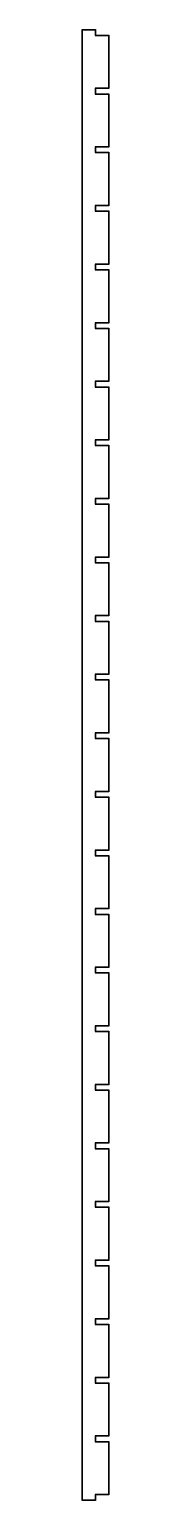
# Model space of a CAD drawing. Header units: millimetres. Extents: x -15 to 0, y 0 to 837.
import ezdxf

# ---------------------------------------------------------------- set-up
doc = ezdxf.new("R2010")
doc.units = ezdxf.units.MM
doc.layers.get('0').update_dxf_attribs({"linetype": 'CONTINUOUS'})

msp = doc.modelspace()

# ---------------------------------------------------------------- linework, layer by layer
for points in [[(-7.57, 3.07), (-7.57, -0.18), (-15.18, -0.18), (-15.18, 836.76), (-7.57, 836.76), (-7.57, 833.51), (0.18, 833.51), (0.18, 803.07), (-7.57, 803.07), (-7.57, 800.18), (0.18, 800.18), (0.18, 769.74), (-7.57, 769.74), (-7.57, 766.85), (0.18, 766.85), (0.18, 736.4), (-7.57, 736.4), (-7.57, 733.51), (0.18, 733.51), (0.18, 703.07), (-7.57, 703.07), (-7.57, 700.18), (0.18, 700.18), (0.18, 669.74), (-7.57, 669.74), (-7.57, 666.85), (0.18, 666.85), (0.18, 636.4), (-7.57, 636.4), (-7.57, 633.51), (0.18, 633.51), (0.18, 603.07), (-7.57, 603.07), (-7.57, 600.18), (0.18, 600.18), (0.18, 569.74), (-7.57, 569.74), (-7.57, 566.85), (0.18, 566.85), (0.18, 536.4), (-7.57, 536.4), (-7.57, 533.51), (0.18, 533.51), (0.18, 503.07), (-7.57, 503.07), (-7.57, 500.18), (0.18, 500.18), (0.18, 469.74), (-7.57, 469.74), (-7.57, 466.85), (0.18, 466.85), (0.18, 436.4), (-7.57, 436.4), (-7.57, 433.51), (0.18, 433.51), (0.18, 403.07), (-7.57, 403.07), (-7.57, 400.18), (0.18, 400.18), (0.18, 369.74), (-7.57, 369.74), (-7.57, 366.85), (0.18, 366.85), (0.18, 336.4), (-7.57, 336.4), (-7.57, 333.51), (0.18, 333.51), (0.18, 303.07), (-7.57, 303.07), (-7.57, 300.18), (0.18, 300.18), (0.18, 269.74), (-7.57, 269.74), (-7.57, 266.85), (0.18, 266.85), (0.18, 236.4), (-7.57, 236.4), (-7.57, 233.51), (0.18, 233.51), (0.18, 203.07), (-7.57, 203.07), (-7.57, 200.18), (0.18, 200.18), (0.18, 169.74), (-7.57, 169.74), (-7.57, 166.85), (0.18, 166.85), (0.18, 136.4), (-7.57, 136.4), (-7.57, 133.51), (0.18, 133.51), (0.18, 103.07), (-7.57, 103.07), (-7.57, 100.18), (0.18, 100.18), (0.18, 69.74), (-7.57, 69.74), (-7.57, 66.85), (0.18, 66.85), (0.18, 36.4), (-7.57, 36.4), (-7.57, 33.51), (0.18, 33.51), (0.18, 3.07)], [(-7.75, 800), (0, 800), (0, 769.92), (-7.75, 769.92), (-7.75, 766.67), (0, 766.67), (0, 736.58), (-7.75, 736.58), (-7.75, 733.33), (0, 733.33), (0, 703.25), (-7.75, 703.25), (-7.75, 700), (0, 700), (0, 669.92), (-7.75, 669.92), (-7.75, 666.67), (0, 666.67), (0, 636.58), (-7.75, 636.58), (-7.75, 633.33), (0, 633.33), (0, 603.25), (-7.75, 603.25), (-7.75, 600), (0, 600), (0, 569.92), (-7.75, 569.92), (-7.75, 566.67), (0, 566.67), (0, 536.58), (-7.75, 536.58), (-7.75, 533.33), (0, 533.33), (0, 503.25), (-7.75, 503.25), (-7.75, 500), (0, 500), (0, 469.92), (-7.75, 469.92), (-7.75, 466.67), (0, 466.67), (0, 436.58), (-7.75, 436.58), (-7.75, 433.33), (0, 433.33), (0, 403.25), (-7.75, 403.25), (-7.75, 400), (0, 400), (0, 369.92), (-7.75, 369.92), (-7.75, 366.67), (0, 366.67), (0, 336.58), (-7.75, 336.58), (-7.75, 333.33), (0, 333.33), (0, 303.25), (-7.75, 303.25), (-7.75, 300), (0, 300), (0, 269.92), (-7.75, 269.92), (-7.75, 266.67), (0, 266.67), (0, 236.58), (-7.75, 236.58), (-7.75, 233.33), (0, 233.33), (0, 203.25), (-7.75, 203.25), (-7.75, 200), (0, 200), (0, 169.92), (-7.75, 169.92), (-7.75, 166.67), (0, 166.67), (0, 136.58), (-7.75, 136.58), (-7.75, 133.33), (0, 133.33), (0, 103.25), (-7.75, 103.25), (-7.75, 100), (0, 100), (0, 69.92), (-7.75, 69.92), (-7.75, 66.67), (0, 66.67), (0, 36.58), (-7.75, 36.58), (-7.75, 33.33), (0, 33.33), (0, 3.25), (-7.75, 3.25), (-7.75, 0), (-15, 0), (-15, 836.58), (-7.75, 836.58), (-7.75, 833.33), (0, 833.33), (0, 803.25), (-7.75, 803.25)]]:
    msp.add_lwpolyline(points, close=True)

doc.saveas('drawing.dxf')
